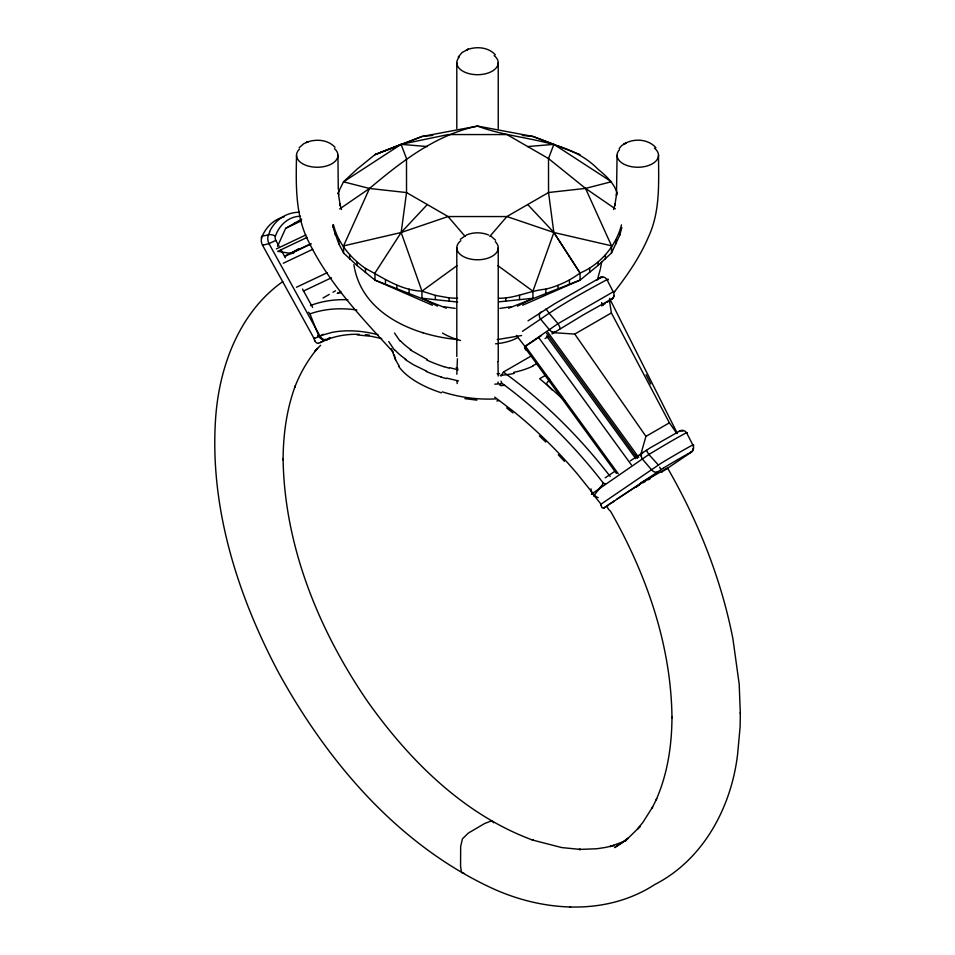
<?xml version="1.0" encoding="UTF-8"?>
<svg xmlns="http://www.w3.org/2000/svg" width="955" height="955" viewBox="0 0 955 955"><rect width="100%" height="100%" fill="white"/><g stroke="black" fill="none" stroke-linecap="round" stroke-linejoin="round"><path stroke-width="1.43" d="M456.8 247.823L456.8 356.478M456.8 62.755L456.8 128.615M658.508 155.283C658.64 182.608 660.371 211.198 648.576 236.697C640.017 256.847 627.554 275.028 614.125 292.218A10.35 0.931 -29.4 0 0 613.206 291.824L606.914 279.564A5.181 4.5 62 0 0 600.42 277.559L554.569 303.809L528.019 320.844M498.224 376.043L498.009 363.855A65.059 63.985 33.9 0 0 497.853 361.754M740.316 713.504L739.206 684.234L732.903 638.776C721.168 578.778 698.165 521.311 667.784 468.392M337.951 155.283L338.273 189.269M740.328 712.573L740.101 726.922L737.618 754.104C731.435 806.999 703.501 859.619 654.772 884.533C604.575 917.146 539.121 911.404 487.241 885.93L486.704 885.691C395.454 841.534 327.04 760.574 278.836 673.084C237.091 594.583 208.942 505.47 215.806 415.735C219.829 364.989 239.92 311.903 282.764 281.618M497.973 383.409L498.056 381.976M457.421 358.77L456.812 374.276M600.48 268.295L601.626 262.219M501.017 376.175L503.369 372.08A332.376 197.482 53.2 0 1 610.173 476.438M600.241 269.453L597.842 278.144M498.689 298.247C515.008 298.593 529.75 290.559 545.806 289.138C558.186 286.106 569.837 280.639 580.055 273.023C600.182 264.714 616.13 245.817 621.49 224.879M522.648 305.218L580.055 280.125L598.128 265.371L611.522 252.932L619.759 235.181L621.836 227.565M640.387 455.833L645.95 436.375L669.395 422.838L676.976 433.654M613.564 209.503L615.307 203.833L614.805 205.492L616.644 193.817L616.476 195.405L617.085 155.283M517.431 306.149L532.938 298.294L532.938 291.191L553.852 232.554L548.54 192.516L548.504 158.554L553.876 144.336L533.081 136.493L477.572 126.072L422.098 136.458L374.981 154.626L356.895 169.298L343.514 181.832L337.748 193.447M656.109 799.908C667.652 773.872 671.831 745.246 671.986 716.942L671.974 717.874C671.246 644.995 646.38 574.17 610.615 511.355C602.856 504.706 610.878 504.336 614.65 500.635M277.535 246.342L285.641 228.352L301.673 219.089M432.388 305.218L374.981 280.125L356.991 265.442L343.573 253.015L343.573 245.901L369.513 188.469C401.339 161.67 435.922 134.691 477.572 126.072C517.288 141.4 566.422 137.066 598.045 169.226C606.067 175.911 614.065 183.038 617.252 193.352M269.764 231.838L268.462 234.87A9.228 7.867 70.1 0 0 269.024 243.585L262.47 245.316L263.103 245.113M651.967 808.324L656.754 798.607M652.623 806.987L643.002 822.207L637.546 829L640.316 826.278L625.406 840.901L628.223 838.12L614.578 847.622L623.579 841.964M458.185 57.109L462.136 52.453L468.356 49.183L466.458 49.958C475.805 46.138 488.244 46.914 495.299 54.793M619.174 148.503L621.61 145.661L625.919 143.023L623.758 144.265C633.296 137.986 648.194 138.797 655.894 147.715M499.931 385.271L501.614 383.015L501.065 381.129M549.638 379.338L546.332 383.803A300.598 167.996 65.6 0 1 552.026 389.95M605.088 483.672L603.465 483.29L593.64 495.991M489.796 236.434L506.89 216.558L548.54 192.516L585.522 188.398L611.463 181.737L553.876 144.336L527.721 146.569L506.962 134.571L448.146 134.56L401.184 144.312L374.981 154.626L422.098 136.458L432.818 135.419M299.142 147.715L303.762 143.692L308.071 141.722L306.173 142.498C315.52 138.678 327.959 139.454 335.026 147.333M460.298 239.323L465.634 235.563M465.133 236.434L448.062 216.546L427.303 204.549L401.16 232.507L374.981 273.023L374.981 280.125L446.343 308.19M320.594 345.28L314.744 351.5L317.514 348.336C307.796 360.035 300.013 373.357 294.641 387.587L295.274 385.939C286.512 409.611 283.241 434.871 283.074 460L283.086 458.543C284.339 546.033 318.767 630.324 367.782 701.758C409.743 760.801 464.249 815.069 533.451 840.376L532.21 839.958L561.779 847.586L580.676 849.449L579.028 849.449L597.006 848.732L605.625 847.407L613.958 845.45L609.994 846.596L625.692 840.782M591.085 488.9A5.097 4.166 60.9 0 0 592.267 493.317L601.029 504.156L661.051 463.271A46.616 1.54 -31.3 0 1 691.742 445.531L692.841 444.982L686.585 432.734A5.264 4.966 64.1 0 0 679.626 431.051L679.16 431.421M679.709 431.039L650.176 447.859L630.288 460.871M524.677 346.82L541.222 335.742M658.377 465.013L648.875 454.496L591.443 494.141L592.649 493.437M333.558 224.974C337.724 242.773 350.616 258.196 365.479 268.427C383.444 277.941 400.73 290.344 421.955 291.156L456.944 265.705M666.101 469.18L667.581 468.034L664.692 469.526A24.066 0.8 -31.3 0 0 664.262 469.776L644.923 480.938A24.508 0.812 -31.3 0 0 644.207 481.356L617.002 499.047M665.468 469.621L663.522 470.958M339.67 208.954L369.513 188.469L406.532 192.564L427.303 204.549M606.855 302.413L612.68 298.366L583.219 314.923L552.002 333.904M596.708 280.269L601.041 277.272L600.42 277.559M665.719 469.466L691.683 451.906L690.286 452.575M661.421 472.391L662.507 471.651M612.036 298.915L612.131 298.855A5.181 4.226 56 0 0 613.886 295.525M605.16 477.858L614.519 471.519M522.445 331.337L540.566 319.125C561.779 304.179 584.735 291.681 607.535 279.349A10.433 0.943 -29.5 0 1 607.786 280.03M525.238 348.36L524.928 346.426L558.018 323.685L613.217 291.824A5.181 4.465 61.9 0 1 612.143 298.64M545.078 338.571L548.54 336.244M601.674 305.898L605.136 303.571M663.498 468.034L603.918 507.941L607.213 506.055M635.839 487.396L639.42 484.985M648.875 454.496L652.074 452.563A47.487 1.564 -31.3 0 1 685.475 433.26M323.268 334.274L320.14 336.124A6.757 5.849 74.1 0 0 328.114 339.18L330.203 338.01M285.772 255.701L290.905 252.741M293.686 253.182L291.562 252.836L298.999 248.539M323.029 297.996L329.26 294.403M332.997 292.242L335.492 290.809M340.828 291.382L337.246 293.448A332.352 169.381 61.3 0 1 340.649 292.743M320.307 342.535L325.81 339.359M325.536 339.502A6.9 3.987 60 0 0 327.29 339.407L329.857 337.927M503.691 371.877L531.959 355.558M552.109 332.603L574.767 334.071L611.379 312.93L609.35 299.966M545.723 375.196L539.635 378.717A332.352 196.706 54.3 0 1 565.145 401.387M640.721 482.908L652.934 475.853M643.061 482.776L645.496 481.356M647.944 479.947L650.379 478.539M690.429 452.503L690.501 452.467A39.453 1.301 -31.3 0 0 663.522 468.01M685.26 433.403L686.573 432.734A9.228 1.074 -29.6 0 1 687.063 433.284M269.024 243.585L275.864 240.397A4.715 3.856 64 0 1 275.434 236.064C279.051 225.38 288.673 216.26 300.419 216.26M320.57 342.403L328.126 339.204A5.384 3.068 59.4 0 0 329.356 337.533M285.641 228.352L301.458 220.796M291.562 252.836L310.244 243.967M276.377 248.909L305.887 234.93M307.212 237.353L277.702 251.332L291.764 253.624M284.542 256.549L311.33 243.871M283.325 263.234L312.786 249.279M296.468 287.252L327.267 272.676M303.368 291.096L331.492 277.786M314.064 338.536L320.044 336.184L268.976 243.609M508.597 308.214L580.055 280.125L580.055 273.023L553.936 232.507L527.721 204.549M466.327 235.037C473.358 232.029 481.666 232.149 488.709 235.037M343.573 245.901L401.16 232.507L448.062 216.546L506.89 216.558L553.936 232.507L611.522 245.817L611.522 252.932M521.621 335.527L497.209 339.586M510.758 306.806L499.859 308.393M498.689 301.864L532.938 298.294M318.373 343.132L318.433 343.12A6.721 5.491 64.4 0 0 320.307 342.535M496.111 398.856C477.954 399.954 459.653 397.328 442.332 391.872M494.762 384.149L500.026 383.898M497.101 373.703L499.561 373.62M464.082 873.359L462.411 873.049L461.384 871.7L460.573 866.328L460.656 846.512L462.435 838.848L468.272 833.13L484.651 823.497L490.906 821.109L492.577 821.419L493.604 822.768M369.513 188.469L343.514 181.832L401.1 144.36L406.496 158.602L406.532 192.564L401.16 232.507L421.955 291.156L435.349 295.382L449.148 297.876L457.588 298.306M357.075 334.883L371.137 336.303L381.678 338.548M569.837 907.202L570.636 907.25M401.196 144.348L427.303 146.569M421.955 291.156L421.955 298.258L457.588 302.031M522.361 135.443L533.081 136.493L580.055 154.626M457.815 339.586C415.64 335.742 364.75 315.425 354.794 269.453M476.963 400.121L464.894 398.653M455.177 308.393L444.266 306.806M458.507 380.914L446.725 378.12M458.161 369.836L449.554 367.651M422.54 332.543L423.184 332.734M603.405 483.266L603.465 483.29A325.918 193.746 53 0 0 501.602 383.039M456.204 367.675L457.732 368.2M426.718 371.209L413.611 364.834L405.195 359.546M427.386 359.534L410.256 349.9M421.955 298.258L437.521 306.125M527.721 146.569L548.504 158.554L585.522 188.398L615.366 208.87M491.133 236.291L495.609 240.254M494.69 397.113L512.883 410.913A304.37 180.937 53 0 1 577.214 473.776L594.511 495.287A6.9 5.467 36.6 0 0 598.164 497.615M497.961 265.717L532.938 291.191M506.604 407.892L512.99 412.906M539.36 435.886L545.771 442.034M558.317 454.771L564.453 461.349M393.102 351.989C362.649 318.695 330.669 285.378 310.148 244.707M399.966 341.031L394.499 333.032M394.415 350.115L388.757 341.544M651.692 469.932L642.584 459.307A5.181 3.939 56.5 0 1 642.954 452.348M516.404 335.408L524.928 346.426M399.106 365.968L395.585 359.832L391.431 348.742M546.523 336.017L635.803 458.675M538.596 337.425L631.374 464.882M525.453 346.283L618.243 473.74M524.45 347.047L616.381 473.346M547.86 332.316L638.716 457.409M546.535 333.211L637.403 458.305M308.489 312.225L309.945 313.849L318.839 336.136A6.912 5.993 69 0 0 327.29 339.407M574.767 334.071L645.95 436.375M553.852 232.554L580.055 273.023M648.875 454.496L646.392 450.342M659.666 467.174L660.956 469.466M314.052 338.476L262.553 245.268A9.18 7.831 69.7 0 1 262.148 236.183L263.425 233.7A46.616 38.021 64 0 1 284.029 216.821M312.619 307.403L302.496 289.019M314.852 341.078L314.171 339.228M285.366 257.778L280.937 249.673M275.864 240.397L279.039 246.187M611.379 312.93L669.395 422.838M635.767 454.664L637.021 457.087M333.558 228.925L338.774 243.752L343.573 253.015M609.553 298.402L677.334 433.415M646.105 374.742L650.761 384.006M601.519 302.556L602.844 305.206M585.522 188.398L611.522 245.817M309.36 243.107C295.023 216.093 295.954 184.912 296.528 155.283M601.555 506.568L601.089 504.837M395.585 359.832L394.248 354.974M341.496 209.563L339.753 203.904L340.219 205.468L338.38 193.781M353.863 264.642L354.544 268.295M332.925 224.986L333.211 227.66L333.211 224.914M457.182 383.564L457.003 381.057M619.759 232.065L619.759 235.181M616.309 239.538L616.309 243.656M605.446 254.71L605.446 258.829M598.128 262.243L598.128 265.371M589.665 268.355L589.665 272.473M569.443 280.03L569.443 284.148M558.018 285.414L558.018 288.529M545.806 289.138L545.806 293.257M519.532 295.417L519.532 299.536M505.732 297.888L505.732 301.016M498.235 62.755L498.235 128.615M498.235 247.823L498.235 361.491M449.148 297.876L449.148 300.992M435.349 295.382L435.349 299.5M409.086 289.102L409.086 293.221M396.886 285.354L396.886 288.482M385.462 279.97L385.462 284.089M365.479 268.427L365.479 272.545M356.991 262.327L356.991 265.442M349.661 254.794L349.661 258.912M338.774 239.633L338.774 243.752M338.727 191.024L338.727 195.142M335.312 232.149L335.312 235.276M310.518 305.505A332.376 165 61.6 0 1 347.883 299.739M378.037 334.716A304.37 150.556 61.6 0 0 332.233 332.34L318.839 336.136A6.9 1.361 -21.7 0 1 317.693 335.683M309.969 313.885A325.918 161.204 61.6 0 1 356.895 309.993M327.314 339.443A294.629 145.136 61.7 0 1 359.187 334.31M365.407 334.668A294.629 145.136 61.7 0 1 369.191 335.086M261.742 238.296A5.241 2.423 21.4 0 1 262.136 236.183L268.451 234.858A5.264 2.304 19 0 1 275.362 236.1M269.549 231.683A47.487 38.737 64 0 1 299.381 212.249M314.565 338.858A10.159 5.766 -64.6 0 1 314.505 338.237M318.242 343.418A7.401 4.99 -48.8 0 1 315.09 340.923M294.558 222.766A4.715 3.844 64 0 1 295.071 222.945M657.434 471.782A5.181 3.951 56.5 0 1 651.716 469.908M693.175 445.782A9.18 1.039 -29.5 0 0 692.876 444.958A5.241 4.906 63.7 0 1 691.289 451.99M600.719 505.135A10.159 5.933 -55.4 0 1 600.588 504.526M603.87 508.024A7.401 3.39 -69.3 0 1 601.495 506.723M693.008 448.42A5.181 4.477 55.4 0 1 690.966 452.431M679.172 431.433A5.181 4.441 53.7 0 1 682.861 431.218M541.139 311.999A5.181 4.226 56 0 0 540.566 319.125L549.507 329.857A5.181 4.226 56 0 0 555.464 331.576M600.289 277.857A5.181 4.226 56 0 1 602.927 277.451M559.94 328.771A5.181 1.003 59 0 0 558.018 323.685L548.934 313.037A5.181 0.907 59 0 0 545.544 309.229M527.626 350.294A7.568 3.581 -66.4 0 1 525.047 348.599M517.503 337.676A49.409 23.612 7.4 0 1 495.526 343.812M460.561 340.529A49.409 23.612 7.4 0 1 442.511 333.092M498.641 400.754A88.851 60.631 11.9 0 1 496.851 400.909M441.377 392.815A77.868 35.669 9.2 0 1 398.486 366.075M504.55 385.283A94.999 64.833 12.2 0 1 500.695 385.653M446.367 378.622A87.12 41.423 9 0 1 441.115 377.07M441.174 376.986A87.299 39.752 9.5 0 1 426.228 371.507M405.923 359.39A87.06 37.866 9.9 0 1 395.012 350.067M514.268 373.405A87.394 60.046 12.9 0 1 500.181 375.327M533.26 365.92A83.956 58.971 14.4 0 1 513.611 372.366M449.172 368.152A83.216 38.952 9.6 0 1 444.218 366.648M444.087 366.756A83.598 37.341 10 0 1 426.587 359.94M411.008 349.745A83.586 35.526 10.5 0 1 400.599 340.995M535.862 364.153A81.521 57.718 15.1 0 1 532.962 365.622M334.465 148.646A20.712 11.961 0 0 1 331.146 164.153A20.712 11.961 0 0 1 304.096 164.535A20.712 11.961 0 0 1 299.464 149.135M494.153 55.629A20.712 11.961 0 0 1 492.159 71.207A20.712 11.961 0 0 1 465.181 72.353A20.712 11.961 0 0 1 459.248 57.109M654.438 148.168A20.712 11.961 0 0 1 652.444 163.747A20.712 11.961 0 0 1 625.453 164.893A20.712 11.961 0 0 1 619.52 149.649M495.287 241.675A20.712 11.961 0 0 1 490.393 257.193A20.712 11.961 0 0 1 463.115 256.418A20.712 11.961 0 0 1 460.883 240.696"/></g></svg>
